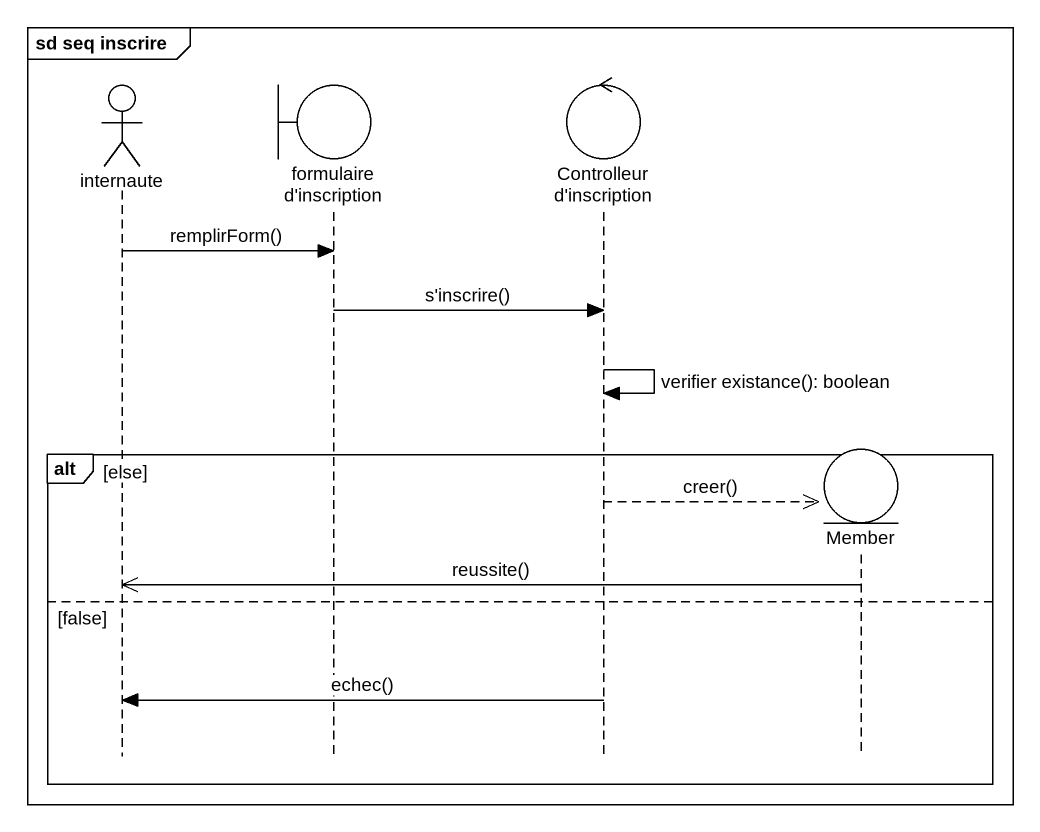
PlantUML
@startuml
mainframe sd seq inscrire
hide footbox
actor internaute
boundary "formulaire d'inscription" as formulaire_d_inscription
control "Controlleur d'inscription" as Controlleur_d_inscription
entity Member

internaute -> formulaire_d_inscription : remplirForm()
formulaire_d_inscription -> Controlleur_d_inscription : s'inscrire()
Controlleur_d_inscription -> Controlleur_d_inscription : verifier existance(): boolean
alt else
  Controlleur_d_inscription -->> Member ** : creer()
  Member ->> internaute : reussite()
else false
  Controlleur_d_inscription -> internaute : echec()
end
@enduml
